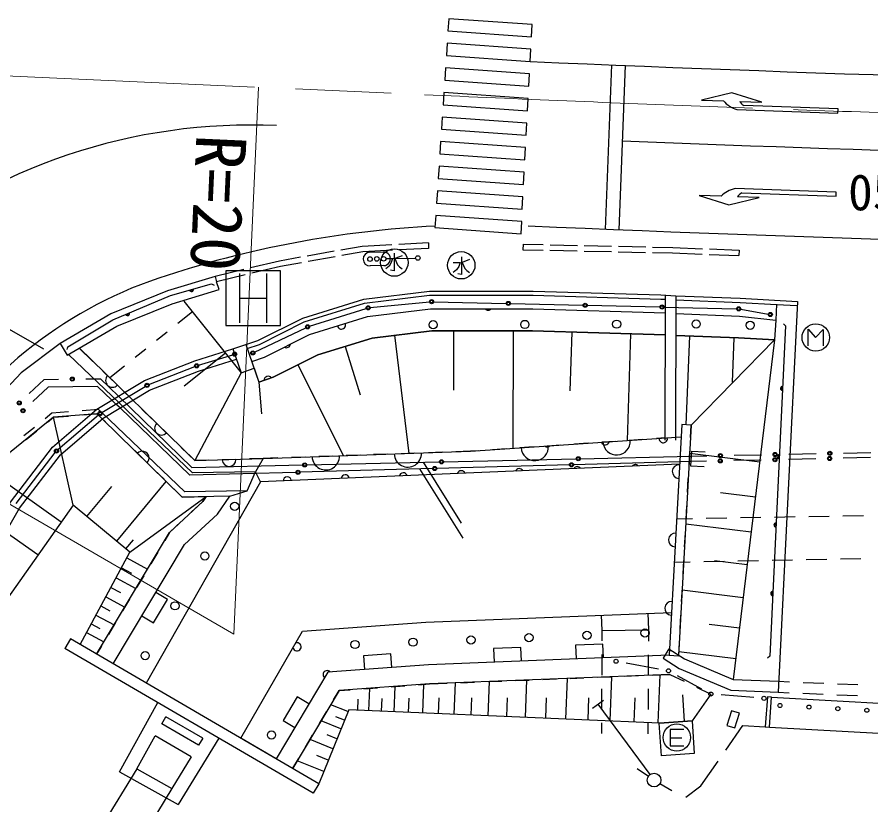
# Model space of a CAD drawing. Units: millimetres, scale not verified. Extents: x 40000 to 680000, y 20000 to 380000.
# Drawn here: x 108422 to 139634, y 253936 to 282715 of the extents above; entities that cross this region are included whole.
import ezdxf
from ezdxf.enums import TextEntityAlignment as Align

# ---------------------------------------------------------------- set-up
doc = ezdxf.new("R2010")
doc.units = ezdxf.units.MM
doc.header["$LTSCALE"] = 1000
doc.linetypes.add('CHAIN', pattern=[18.5, 12, -1.5, 3.5, -1.5])
for name, color, linetype, lineweight in [('M-BGD', 7, 'Continuous', 25), ('M-BGD-EXST', 7, 'Continuous', 25), ('M-BMK', 2, 'CHAIN', 13), ('M-BMK-SRVR', 3, 'Continuous', 25), ('M-STR-STRC', 7, 'Continuous', 25), ('ライン', 7, 'Continuous', 13)]:
    doc.layers.add(name, color=color, linetype=linetype, lineweight=lineweight)
doc.styles.add('ＭＳ ゴシック', font='')
doc.styles.get('ＭＳ ゴシック').set_extended_font_data('MS Gothic')

msp = doc.modelspace()

# ---------------------------------------------------------------- linework, layer by layer
at = {"layer": 'M-BGD'}
for p, q in [((122123, 274397), (121039, 274340)), ((123457, 274466), (122373, 274410)), ((123457, 274466), (123467, 274266)), ((126918, 274418), (126914, 274218)), ((126918, 274418), (127654, 274402)), ((127904, 274396), (128903, 274375)), ((129153, 274369), (130153, 274348)), ((120017, 274158), (119032, 273983)), ((121039, 274340), (120263, 274202)), ((121062, 274141), (120294, 274004)), ((122140, 274197), (121062, 274141)), ((123467, 274266), (122389, 274210)), ((126914, 274218), (127648, 274202)), ((127898, 274196), (128898, 274175)), ((129148, 274169), (130148, 274148)), ((130398, 274142), (131397, 274121)), ((130403, 274342), (131403, 274321)), ((131647, 274115), (132382, 274100)), ((131653, 274315), (132388, 274299)), ((132382, 274100), (133471, 274055)), ((132388, 274299), (133478, 274255)), ((133721, 274045), (134810, 274001)), ((133728, 274245), (134818, 274200)), ((134818, 274200), (134810, 274001)), ((118010, 273801), (116956, 273550)), ((118786, 273939), (118010, 273801)), ((118818, 273741), (118051, 273605)), ((120048, 273960), (119064, 273785)), ((116712, 273492), (115658, 273241)), ((118051, 273605), (117005, 273356)), ((115658, 273241), (115716, 273049)), ((116762, 273298), (115716, 273049)), ((115532, 272973), (115624, 272921)), ((132119, 272558), (132103, 267257)), ((132504, 272538), (132488, 267256)), ((121331, 272102), (123499, 272314)), ((123649, 272319), (126306, 272257)), ((126456, 272253), (129113, 272191)), ((129263, 272187), (131920, 272125)), ((136187, 272221), (136943, 272180)), ((136951, 272330), (136239, 258051)), ((114836, 271949), (114301, 271522)), ((119114, 271422), (121185, 272073)), ((132070, 272122), (134726, 272059)), ((134875, 272045), (135882, 271865)), ((117107, 270479), (118975, 271368)), ((124378, 271255), (124376, 269082)), ((126551, 271253), (126548, 266961)), ((136514, 271436), (135936, 259373)), ((136442, 271515), (136514, 271436)), ((113910, 271210), (113519, 270898)), ((122215, 271090), (122738, 266776)), ((128697, 271211), (128634, 269066)), ((130842, 271148), (130728, 267245)), ((132999, 271067), (132868, 267820)), ((136115, 270923), (133067, 267809)), ((134622, 271001), (134557, 269378)), ((136115, 270923), (134603, 258520)), ((110255, 270571), (110281, 270674)), ((111196, 270135), (110696, 270621)), ((116782, 270756), (117264, 269382)), ((120413, 270684), (120966, 268913)), ((113128, 270586), (112738, 270274)), ((116043, 270437), (114531, 269230)), ((115058, 269996), (116305, 270380)), ((116310, 270591), (116616, 269720)), ((118691, 270011), (120349, 266692)), ((111912, 269437), (111554, 269786)), ((112347, 269962), (111812, 269535)), ((113243, 269289), (114916, 269947)), ((116616, 269720), (114920, 266511)), ((116616, 269720), (117087, 269885)), ((108864, 268965), (109408, 269482)), ((109408, 269482), (109940, 269487)), ((110939, 269497), (111471, 269501)), ((111471, 269501), (112126, 268867)), ((117264, 269382), (117354, 268223)), ((109555, 269190), (109004, 268677)), ((111368, 269223), (109555, 269190)), ((111887, 268723), (111368, 269223)), ((111521, 268271), (113108, 269223)), ((112629, 268740), (112271, 269089)), ((112126, 268867), (114816, 266261)), ((112036, 268579), (111887, 268723)), ((112185, 268436), (112036, 268579)), ((114737, 265978), (112185, 268436)), ((109699, 268241), (109450, 268041)), ((110300, 268291), (109699, 268241)), ((109757, 268096), (110301, 268140)), ((109918, 266913), (111400, 268183)), ((111399, 268381), (110798, 268332)), ((110800, 268181), (111343, 268226)), ((111393, 268178), (111343, 268226)), ((111343, 268226), (111649, 267927)), ((111537, 268037), (111393, 268178)), ((111518, 268269), (111399, 268381)), ((114558, 265371), (111518, 268269)), ((113346, 268043), (112987, 268391)), ((109536, 267917), (109757, 268096)), ((110473, 264890), (109757, 268096)), ((133067, 267809), (132605, 259383)), ((133067, 267809), (132718, 267828)), ((133042, 267352), (133067, 267809)), ((109061, 267727), (108671, 267413)), ((108758, 267290), (109147, 267604)), ((112007, 267578), (112365, 267228)), ((114063, 267345), (113704, 267694)), ((130294, 267216), (129795, 267182)), ((131292, 267283), (130793, 267249)), ((132103, 267339), (131791, 267317)), ((112722, 266879), (113080, 266529)), ((114920, 266511), (114421, 266997)), ((125305, 266876), (124993, 266855)), ((126303, 266944), (125804, 266910)), ((127301, 267012), (126802, 266978)), ((128299, 267080), (127800, 267046)), ((129296, 267148), (128797, 267114)), ((108389, 264943), (109816, 266804)), ((116421, 266558), (115921, 266542)), ((117422, 266590), (116921, 266574)), ((117422, 266590), (117143, 266108)), ((117960, 266609), (117422, 266590)), ((118959, 266644), (118459, 266626)), ((119958, 266679), (119459, 266661)), ((120958, 266714), (120458, 266696)), ((121957, 266749), (121457, 266731)), ((122956, 266784), (122457, 266766)), ((123956, 266819), (123456, 266801)), ((124013, 266469), (128862, 266579)), ((124993, 266855), (124456, 266836)), ((129012, 266582), (133060, 266674)), ((132987, 266354), (133015, 266853)), ((135570, 266456), (133010, 266768)), ((133073, 266858), (133044, 266325)), ((133060, 266674), (133633, 266686)), ((133073, 266858), (133572, 266831)), ((134632, 266706), (135632, 266726)), ((137625, 266579), (136625, 266557)), ((136632, 266747), (137632, 266767)), ((139624, 266623), (138624, 266601)), ((138631, 266788), (139631, 266808)), ((114816, 266261), (118864, 266353)), ((115422, 266527), (114920, 266511)), ((119014, 266356), (123863, 266466)), ((123266, 266452), (124655, 264227)), ((128613, 266358), (123765, 266225)), ((132643, 266468), (128763, 266362)), ((132994, 266478), (132643, 266468)), ((133052, 266479), (132994, 266478)), ((133044, 266325), (133543, 266298)), ((133053, 266479), (133052, 266479)), ((133626, 266492), (133053, 266479)), ((135625, 266535), (134625, 266514)), ((110032, 264266), (107637, 265960)), ((113437, 266180), (113795, 265830)), ((118617, 266084), (114737, 265978)), ((123615, 266221), (118767, 266088)), ((123133, 266208), (124713, 263676)), ((112067, 263567), (113878, 265749)), ((117318, 265734), (113144, 258384)), ((132933, 265355), (132960, 265854)), ((110976, 264473), (111882, 265564)), ((114152, 265481), (114458, 265182)), ((116838, 265408), (114558, 265371)), ((135414, 265176), (134134, 265332)), ((112547, 263168), (115335, 265196)), ((114458, 265182), (115335, 265196)), ((115215, 265023), (114790, 264627)), ((115335, 265196), (115215, 265023)), ((132878, 264357), (132905, 264856)), ((132524, 264388), (133112, 264398)), ((133612, 264407), (134362, 264421)), ((134862, 264430), (135611, 264443)), ((136111, 264452), (136861, 264466)), ((137361, 264475), (138111, 264488)), ((138611, 264497), (139361, 264511)), ((114424, 264286), (113999, 263890)), ((135258, 263896), (132869, 264187)), ((109185, 263069), (107987, 263916)), ((113999, 263890), (113822, 263595)), ((132823, 263358), (132851, 263857)), ((112399, 263291), (112675, 263623)), ((113564, 263166), (113307, 262737)), ((112433, 262957), (113193, 262547)), ((132443, 262809), (133021, 262820)), ((132768, 262360), (132796, 262859)), ((133521, 262829), (134271, 262842)), ((135112, 262701), (133918, 262847)), ((134771, 262851), (135521, 262865)), ((136021, 262874), (136771, 262887)), ((137271, 262896), (138020, 262910)), ((138520, 262919), (139270, 262932)), ((112237, 262594), (112600, 262398)), ((112041, 262231), (112767, 261838)), ((113050, 262309), (112793, 261880)), ((111853, 261883), (112200, 261695)), ((113927, 261438), (113498, 261696)), ((132714, 261361), (132741, 261860)), ((134967, 261506), (132737, 261778)), ((111665, 261535), (112360, 261160)), ((112535, 261451), (112278, 261022)), ((113413, 260581), (113927, 261438)), ((111485, 261203), (111818, 261023)), ((131485, 260934), (131510, 260328)), ((111306, 260870), (111971, 260511)), ((112984, 260838), (113413, 260581)), ((129772, 260866), (129795, 260307)), ((132659, 260363), (132686, 260862)), ((111134, 260552), (111452, 260380)), ((112021, 260594), (111763, 260165)), ((129795, 260307), (131510, 260328)), ((129802, 260323), (129800, 259931)), ((131502, 260313), (131500, 259921)), ((134831, 260391), (133716, 260527)), ((110374, 259998), (110173, 259653)), ((119450, 254710), (110374, 259998)), ((110962, 260234), (111598, 259890)), ((111506, 259736), (111329, 259442)), ((126838, 259687), (125839, 259647)), ((126858, 259187), (126838, 259687)), ((129836, 259806), (128836, 259766)), ((128836, 259766), (128856, 259267)), ((129855, 259307), (129836, 259806)), ((132607, 259406), (132632, 259863)), ((119249, 254364), (110173, 259653)), ((122079, 259452), (121082, 259379)), ((121082, 259379), (121119, 258881)), ((122116, 258954), (122079, 259452)), ((125839, 259647), (125859, 259148)), ((129797, 259431), (129793, 258681)), ((131497, 259421), (131493, 258671)), ((132248, 259633), (132034, 259295)), ((134695, 259276), (132613, 259530)), ((135936, 259373), (135857, 259301)), ((131865, 258900), (130688, 259115)), ((125642, 258439), (126142, 258458)), ((125644, 257193), (125697, 258441)), ((126642, 258478), (127141, 258498)), ((127004, 257135), (127062, 258495)), ((127641, 258518), (128140, 258538)), ((128485, 257072), (128548, 258554)), ((128640, 258558), (129140, 258578)), ((129639, 258597), (130139, 258617)), ((130100, 257004), (130169, 258618)), ((130638, 258637), (131138, 258657)), ((131638, 258677), (132284, 258702)), ((131860, 256929), (131935, 258689)), ((132284, 258702), (132808, 258451)), ((133454, 258164), (132563, 258652)), ((136259, 258451), (136660, 258434)), ((120192, 258111), (120598, 258141)), ((121097, 258177), (121596, 258214)), ((121286, 257379), (121321, 258194)), ((122094, 258250), (122593, 258287)), ((122208, 257339), (122247, 258262)), ((123092, 258324), (123498, 258353)), ((123252, 257295), (123296, 258339)), ((123498, 258353), (124144, 258379)), ((124396, 257246), (124445, 258391)), ((124643, 258399), (125143, 258419)), ((129790, 258181), (129786, 257431)), ((131490, 258171), (131486, 257421)), ((133258, 258235), (133782, 257984)), ((137160, 258413), (137909, 258382)), ((138408, 258361), (139158, 258330)), ((118662, 257884), (118151, 257024)), ((119092, 257629), (118662, 257884)), ((119989, 257768), (120192, 258111)), ((121747, 257359), (121767, 257820)), ((122730, 257317), (122752, 257839)), ((123824, 257271), (123848, 257843)), ((125020, 257220), (125047, 257843)), ((126324, 257164), (126353, 257844)), ((127745, 257104), (127776, 257845)), ((129293, 257038), (129327, 257845)), ((130980, 256966), (131018, 257846)), ((132823, 256991), (132756, 257954)), ((135351, 257857), (134156, 257954)), ((136000, 257873), (141638, 257556)), ((136239, 258051), (136641, 258034)), ((137141, 258013), (137890, 257982)), ((138390, 257961), (139139, 257930)), ((112166, 255142), (113569, 257674)), ((120516, 257343), (119887, 257597)), ((120878, 257396), (120896, 257803)), ((129457, 257466), (129859, 257763)), ((131560, 255041), (129658, 257615)), ((119478, 256908), (119733, 257338)), ((113710, 256897), (113856, 257159)), ((115054, 256114), (113710, 256897)), ((115211, 256370), (113856, 257159)), ((118151, 257024), (118581, 256769)), ((120262, 256714), (119537, 257007)), ((120389, 257028), (120074, 257155)), ((129783, 256931), (129781, 256539)), ((131483, 256921), (131481, 256529)), ((134333, 255940), (134958, 256839)), ((134958, 256839), (135774, 256783)), ((112797, 255250), (113468, 256460)), ((114792, 255688), (113468, 256460)), ((115800, 256374), (114313, 253952)), ((115211, 256370), (115054, 256114)), ((118967, 256048), (119223, 256478)), ((119968, 255989), (119133, 256327)), ((120115, 256351), (119752, 256498)), ((114792, 255688), (114085, 254536)), ((119799, 255571), (119381, 255740)), ((118508, 255276), (118712, 255619)), ((119630, 255153), (118667, 255543)), ((133422, 254631), (134047, 255530)), ((112797, 255250), (110625, 251712)), ((112166, 255142), (114313, 253952)), ((112797, 255250), (114085, 254536)), ((119450, 254710), (119249, 254364)), ((114085, 254536), (111896, 250971)), ((132871, 254218), (133422, 254631))]:
    msp.add_line(p, q, dxfattribs=at)
for points in [[(115658, 273241), (113921, 272712), (111850, 271874), (109999, 270792), (108576, 269722), (107163, 268227), (106329, 267153)], [(109999, 270792), (110252, 270361), (112071, 271425), (114088, 272240), (115804, 272763), (115716, 273049)], [(110281, 270674), (111920, 271660), (114030, 272547), (115532, 272973)], [(116310, 270591), (117223, 270899), (118867, 271720), (121093, 272415), (123493, 272706), (127287, 272703), (131957, 272566), (132504, 272538), (134857, 272443), (136951, 272330)], [(116834, 270609), (117281, 270760), (118923, 271580), (121125, 272268), (123502, 272556), (127285, 272553), (131951, 272416), (132119, 272407)], [(114524, 272340), (116616, 269720), (117087, 269885), (117264, 269382), (117781, 269557), (119411, 270371), (121399, 270991), (123580, 271256), (127265, 271253), (132115, 271111)], [(132503, 272388), (134850, 272293), (136187, 272221)], [(136187, 272225), (136153, 271639), (136115, 270923)], [(116999, 270137), (117473, 270297), (119111, 271115), (121230, 271777), (123532, 272056), (127277, 272053), (132117, 271911)], [(132502, 271887), (134826, 271794), (136153, 271639)], [(132115, 271111), (127265, 271253), (123580, 271256), (121399, 270991), (119411, 270371), (117781, 269557), (117264, 269382)], [(136115, 270923), (134789, 270995), (132499, 271087)], [(132499, 271087), (134789, 270995), (136115, 270923)], [(110688, 270629), (114920, 266511), (117422, 266590)], [(94542, 241325), (94769, 241766), (97251, 246094), (107271, 263438), (108177, 264995), (109715, 267002), (111340, 268395), (113084, 269441), (114920, 270163), (116310, 270591)], [(117143, 266108), (114831, 266070), (110300, 270389)], [(94889, 241124), (95121, 241575), (97598, 245894), (107618, 263237), (108510, 264772), (110008, 266726), (111575, 268069), (113261, 269081), (115052, 269785), (116443, 270213)], [(111343, 268226), (109757, 268096), (108148, 266798), (104229, 260363)], [(116198, 265209), (114458, 265182), (111537, 268037)], [(133067, 267809), (132718, 267828), (132256, 259402), (132605, 259383)], [(117422, 266590), (124993, 266855), (132693, 267379)], [(132639, 266388), (117318, 265734), (117143, 266108)], [(111934, 259089), (114548, 263445), (115747, 264562), (116198, 265209), (116838, 265408), (117143, 266108)], [(111329, 259442), (113999, 263890), (115215, 265023), (115335, 265196)], [(110725, 259794), (112547, 263168), (110473, 264890), (105596, 257995), (103988, 257755)], [(117896, 255615), (116606, 256368), (118851, 260278), (123370, 260610), (132342, 260969), (132256, 259402)], [(132256, 259402), (123458, 259052), (119777, 258782), (117896, 255615)], [(132248, 259633), (132815, 259275), (134603, 258520), (136259, 258451)], [(132034, 259295), (132629, 258919), (134514, 258123), (136239, 258051)], [(132284, 258702), (123498, 258353), (120192, 258111), (118508, 255276)], [(133782, 257984), (133096, 257010), (131906, 256927), (120544, 257410), (119450, 254710)], [(135924, 256772), (141458, 256469), (147439, 256134), (147473, 257064), (142481, 257370)], [(131906, 256927), (133096, 257010), (133179, 255813), (131982, 255729), (131899, 256926)]]:
    msp.add_lwpolyline(points, dxfattribs=at)
for points in [[(135850, 257883), (135774, 256783), (135924, 256772), (136000, 257873)], [(134654, 256747), (134825, 257281), (134539, 257372), (134368, 256839)]]:
    msp.add_lwpolyline(points, close=True, dxfattribs=at)
for centre, radius in [((121256, 272095), 75), ((123574, 272321), 75), ((123574, 272321), 60), ((123574, 272321), 50), ((126381, 272255), 75), ((126381, 272255), 60), ((126381, 272255), 50), ((129188, 272189), 75), ((129188, 272189), 60), ((129188, 272189), 50), ((131995, 272123), 75), ((131995, 272123), 60), ((131995, 272123), 50), ((121256, 272095), 60), ((121256, 272095), 50), ((134801, 272058), 75), ((134801, 272058), 60), ((134801, 272058), 50), ((135956, 271852), 75), ((135956, 271852), 60), ((135956, 271852), 50), ((123631, 271476), 150), ((126985, 271487), 150), ((130339, 271497), 150), ((133248, 271502), 150), ((135219, 271458), 150), ((119042, 271400), 75), ((119042, 271400), 60), ((119042, 271400), 50), ((116377, 270402), 75), ((116377, 270402), 60), ((116377, 270402), 50), ((117039, 270447), 75), ((117039, 270447), 60), ((117039, 270447), 50), ((114986, 269974), 75), ((114986, 269974), 60), ((114986, 269974), 50), ((110439, 269492), 75), ((110439, 269492), 60), ((110439, 269492), 50), ((113173, 269261), 75), ((113173, 269261), 60), ((113173, 269261), 50), ((108501, 268620), 75), ((108501, 268620), 60), ((108501, 268620), 50), ((108639, 268336), 75), ((108639, 268336), 60), ((108639, 268336), 50), ((111457, 268232), 75), ((111457, 268232), 60), ((111457, 268232), 50), ((109862, 266864), 75), ((109862, 266864), 60), ((109862, 266864), 50), ((128937, 266581), 75), ((128937, 266581), 60), ((128937, 266581), 50), ((134126, 266503), 75), ((134132, 266696), 75), ((134126, 266503), 60), ((134132, 266696), 60), ((134126, 266503), 50), ((134132, 266696), 50), ((136125, 266546), 75), ((136132, 266737), 75), ((136125, 266546), 60), ((136132, 266737), 60), ((136125, 266546), 50), ((136132, 266737), 50), ((138125, 266590), 75), ((138132, 266778), 75), ((138125, 266590), 60), ((138132, 266778), 60), ((138125, 266590), 50), ((138132, 266778), 50), ((118939, 266355), 75), ((118939, 266355), 60), ((118939, 266355), 50), ((123690, 266223), 75), ((123690, 266223), 60), ((123690, 266223), 50), ((123690, 266223), 50), ((123690, 266223), 50), ((123690, 266223), 50), ((123938, 266468), 75), ((123938, 266468), 60), ((123938, 266468), 50), ((128688, 266360), 75), ((128688, 266360), 60), ((128688, 266360), 50), ((128688, 266360), 50), ((128688, 266360), 50), ((128688, 266360), 50), ((118692, 266086), 75), ((118692, 266086), 60), ((118692, 266086), 50), ((118692, 266086), 50), ((118692, 266086), 50), ((118692, 266086), 50), ((116378, 264845), 150), ((115286, 263026), 150), ((114195, 261207), 150), ((131374, 260216), 150), ((122896, 259879), 150), ((125015, 259963), 150), ((127135, 260048), 150), ((129255, 260132), 150), ((120776, 259795), 150), ((113103, 259388), 150), ((130319, 259183), 75), ((132234, 258833), 75), ((133782, 257984), 75), ((135725, 257827), 75), ((136308, 257567), 75), ((137367, 257509), 75), ((138426, 257451), 75), ((139485, 257393), 75), ((117723, 256489), 150)]:
    msp.add_circle(centre, radius, dxfattribs=at)
for centre, radius, start, end in [((114798, 272765), 75, 195.8306, 15.8306), ((114798, 272765), 60, 195.8306, 15.8306), ((114798, 272765), 50, 195.8306, 15.8306), ((112461, 271887), 75, 202.8021, 22.8021), ((112461, 271887), 60, 202.8021, 22.8021), ((112461, 271887), 50, 202.8021, 22.8021), ((125642, 272153), 150, 221.2728, 318.6392), ((120277, 271465), 150, 192.2294, 22.4419), ((118267, 270788), 150, 240.8966, 352.213), ((111908, 269441), 250, 135.7853, 315.7853), ((117600, 269444), 150, 37.4936, 179.7416), ((136404, 269150), 75, 87.2575, 267.2575), ((136404, 269150), 60, 87.2575, 267.2575), ((136404, 269150), 50, 87.2575, 267.2575), ((113700, 267698), 250, 135.7853, 315.7853), ((129923, 267240), 150, 203.3181, 344.4593), ((130339, 267219), 500, 183.8887, 3.8887), ((132043, 267315), 150, 176.3384, 11.439), ((127346, 267015), 500, 183.8887, 3.8887), ((127803, 267166), 150, 236.7035, 311.0739), ((112998, 266609), 250, 315.6553, 135.6553), ((116171, 266550), 250, 181.8082, 1.8082), ((119708, 266670), 500, 182.0083, 2.0083), ((122707, 266775), 500, 182.0083, 2.0083), ((136285, 266653), 75, 87.2575, 267.2575), ((136285, 266653), 60, 87.2575, 267.2575), ((136285, 266653), 50, 87.2575, 267.2575), ((128900, 266143), 150, 36.9451, 147.9385), ((131020, 266218), 150, 44.7754, 140.1082), ((132624, 266111), 250, 86.8626, 266.8626), ((120420, 265846), 150, 10.402, 174.4816), ((122540, 265920), 150, 16.6519, 168.2317), ((124660, 265994), 150, 23.0803, 161.8033), ((126780, 266069), 150, 29.7942, 155.0894), ((118300, 265771), 150, 4.2466, 180.637), ((136165, 264156), 75, 87.2575, 267.2575), ((136165, 264156), 60, 87.2575, 267.2575), ((136165, 264156), 50, 87.2575, 267.2575), ((132487, 263615), 250, 86.8626, 266.8626), ((136045, 261659), 75, 87.2575, 267.2575), ((136045, 261659), 60, 87.2575, 267.2575), ((136045, 261659), 50, 87.2575, 267.2575), ((132350, 261119), 250, 86.8626, 266.8626), ((118656, 259711), 150, 190.6945, 109.5767), ((119758, 258693), 150, 39.9389, 227.863)]:
    msp.add_arc(centre, radius, start, end, dxfattribs=at)
at = {"layer": 'M-BGD-EXST'}
for p, q in [((121316, 274125), (121816, 274136)), ((122203, 274095), (122201, 273445)), ((121902, 273896), (122152, 273896)), ((122102, 273746), (122027, 273621)), ((122071, 273892), (122988, 273913)), ((122152, 273896), (122102, 273746)), ((122502, 273995), (122227, 273895)), ((122227, 273895), (122327, 273670)), ((124365, 273756), (124615, 273756)), ((124615, 273756), (124565, 273606)), ((124666, 273956), (124664, 273306)), ((124966, 273855), (124690, 273755)), ((124690, 273755), (124790, 273530)), ((116056, 273450), (116056, 271450)), ((118056, 273450), (116056, 273450)), ((118056, 271450), (118056, 273450)), ((121827, 273636), (121327, 273625)), ((122027, 273621), (121901, 273521)), ((122201, 273445), (122076, 273471)), ((122327, 273670), (122401, 273595)), ((122401, 273595), (122501, 273520)), ((124490, 273481), (124365, 273381)), ((124565, 273606), (124490, 273481)), ((124790, 273530), (124865, 273455)), ((124865, 273455), (124965, 273380)), ((116556, 273350), (116556, 271550)), ((117556, 271550), (117556, 273350)), ((124664, 273306), (124539, 273331)), ((116556, 272450), (117556, 272450)), ((116056, 271450), (118056, 271450)), ((137335, 270709), (137337, 271309)), ((137337, 271309), (137611, 271008)), ((137611, 271008), (137887, 271308)), ((137887, 271308), (137885, 270708)), ((132295, 256690), (132293, 256090)), ((132795, 256688), (132295, 256690)), ((132294, 256390), (132719, 256389)), ((132293, 256090), (132793, 256088)), ((131501, 254979), (131085, 255257)), ((131924, 254714), (132356, 254463))]:
    msp.add_line(p, q, dxfattribs=at)
for centre, radius in [((122213, 273746), 500), ((124661, 273648), 500), ((121322, 273875), 83.3), ((121571, 273880), 83.3), ((121821, 273886), 83.3), ((123071, 273915), 83.3), ((137617, 271012), 500), ((132539, 256398), 500), ((131708, 254840), 250)]:
    msp.add_circle(centre, radius, dxfattribs=at)
for centre, start, end in [((121322, 273875), 91.3337, 271.3336), ((121821, 273886), 271.3336, 91.3337)]:
    msp.add_arc(centre, 250, start, end, dxfattribs=at)
at = {"layer": 'M-BMK'}
msp.add_line((105119, 280702), (123311, 279879), dxfattribs=at)
msp.add_arc((186549, 1678450), 1400000, 267.41107, 269.11617, dxfattribs=at)
at = {"layer": 'M-STR-STRC'}
for p, q in [((124203, 282657), (124173, 282208)), ((127247, 282441), (124203, 282657)), ((124173, 282208), (127223, 281991)), ((127223, 281991), (127247, 282441)), ((124143, 281759), (124114, 281310)), ((127200, 281542), (124143, 281759)), ((127176, 281092), (127200, 281542)), ((124114, 281310), (127176, 281092)), ((130156, 280965), (129914, 274959)), ((130656, 280945), (130414, 274939)), ((124084, 280861), (124054, 280412)), ((127152, 280643), (124084, 280861)), ((127129, 280194), (127152, 280643)), ((124054, 280412), (127129, 280194)), ((124024, 279963), (123994, 279514)), ((127105, 279744), (124024, 279963)), ((127081, 279295), (127105, 279744)), ((134553, 279947), (133443, 279686)), ((133443, 279686), (134242, 279658)), ((135642, 279609), (134553, 279947)), ((123994, 279514), (127081, 279295)), ((134842, 279637), (135642, 279609)), ((138435, 279360), (134987, 279481)), ((138429, 279210), (138435, 279360)), ((123965, 279065), (123935, 278616)), ((127057, 278845), (123965, 279065)), ((134732, 279340), (138429, 279210)), ((127034, 278396), (127057, 278845)), ((95276, 278657), (109392, 270598)), ((123935, 278616), (127034, 278396)), ((123905, 278167), (123875, 277718)), ((127010, 277946), (123905, 278167)), ((126986, 277497), (127010, 277946)), ((123875, 277718), (126986, 277497)), ((123846, 277269), (123816, 276820)), ((126963, 277047), (123846, 277269)), ((126939, 276598), (126963, 277047)), ((123816, 276820), (126939, 276598)), ((123786, 276371), (123756, 275922)), ((126915, 276148), (123786, 276371)), ((138363, 276318), (134666, 276451)), ((134910, 276292), (138358, 276168)), ((138358, 276168), (138363, 276318)), ((123756, 275922), (126891, 275699)), ((126891, 275699), (126915, 276148)), ((134155, 276169), (133356, 276198)), ((133356, 276198), (134444, 275859)), ((134444, 275859), (135554, 276119)), ((135554, 276119), (134755, 276148)), ((123726, 275473), (123697, 275024)), ((126868, 275250), (123726, 275473)), ((123697, 275024), (126844, 274800)), ((126844, 274800), (126868, 275250))]:
    msp.add_line(p, q, dxfattribs=at)
for centre, radius, start, end in [((114998, 263866), 21000, 103.8321, 141.8723), ((186521, 1678454), 1398625, 267.56815, 268.9385), ((135008, 280301), 1000, 220.0709, 253.9722), ((135272, 279892), 500, 210.738, 235.2326), ((116958, 257771), 21000, 87.4116, 129.6794), ((186521, 1678454), 1401375, 267.71079, 268.9385), ((134873, 275473), 1000, 101.9525, 135.8537), ((135165, 275862), 500, 120.692, 145.1867), ((125514, 237620), 37500, 92.7721, 108.5241), ((186521, 1678454), 1404625, 267.57545, 268.9385), ((118524, 258480), 15500, 108.5241, 149.9245)]:
    msp.add_arc(centre, radius, start, end, dxfattribs=at)
at = {"layer": 'ライン'}
for q in [(117246, 280153), (99036, 270197)]:
    msp.add_line((116343, 260174), q, dxfattribs=at)

# ---------------------------------------------------------------- texts
at = {"layer": 'M-BMK', "style": 'ＭＳ ゴシック'}
msp.add_text('R=20', height=1833, rotation=267.411, dxfattribs=at).set_placement((115784, 275924), align=Align.MIDDLE_CENTER)
at = {"layer": 'M-BMK-SRVR', "style": 'ＭＳ ゴシック'}
msp.add_text('058-011-00-1', height=1320, rotation=0.56, dxfattribs=at).set_placement((138812, 275256), align=Align.BOTTOM_LEFT)

doc.saveas('drawing.dxf')
